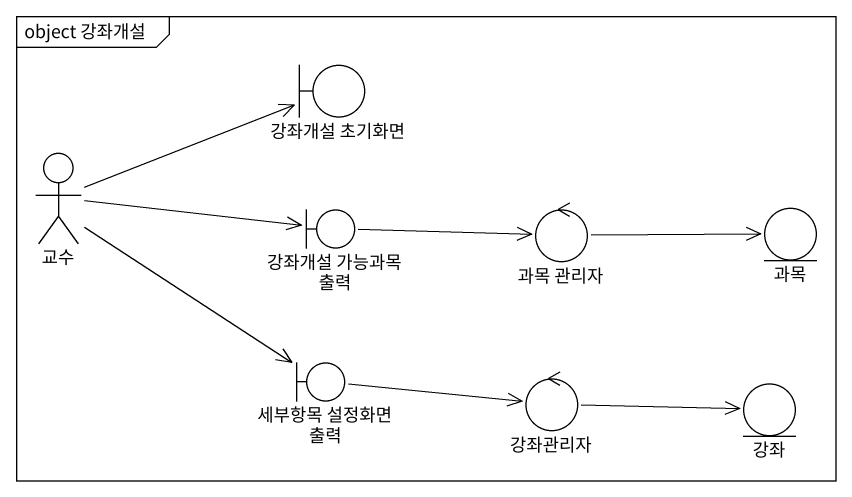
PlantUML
@startuml
mainframe object 강좌개설
boundary "강좌개설 초기화면" as 강좌개설_초기화면
actor 교수
boundary "강좌개설 가능과목 출력" as 강좌개설_가능과목_출력
control "과목 관리자" as 과목_관리자
entity 과목
boundary "세부항목 설정화면 출력" as 세부항목_설정화면_출력
control 강좌관리자
entity 강좌
교수 -right-> 강좌개설_초기화면
교수 -right-> 강좌개설_가능과목_출력
교수 --> 세부항목_설정화면_출력
강좌개설_가능과목_출력 -right-> 과목_관리자
과목_관리자 -right-> 과목
세부항목_설정화면_출력 -right-> 강좌관리자
강좌관리자 -right-> 강좌
@enduml
